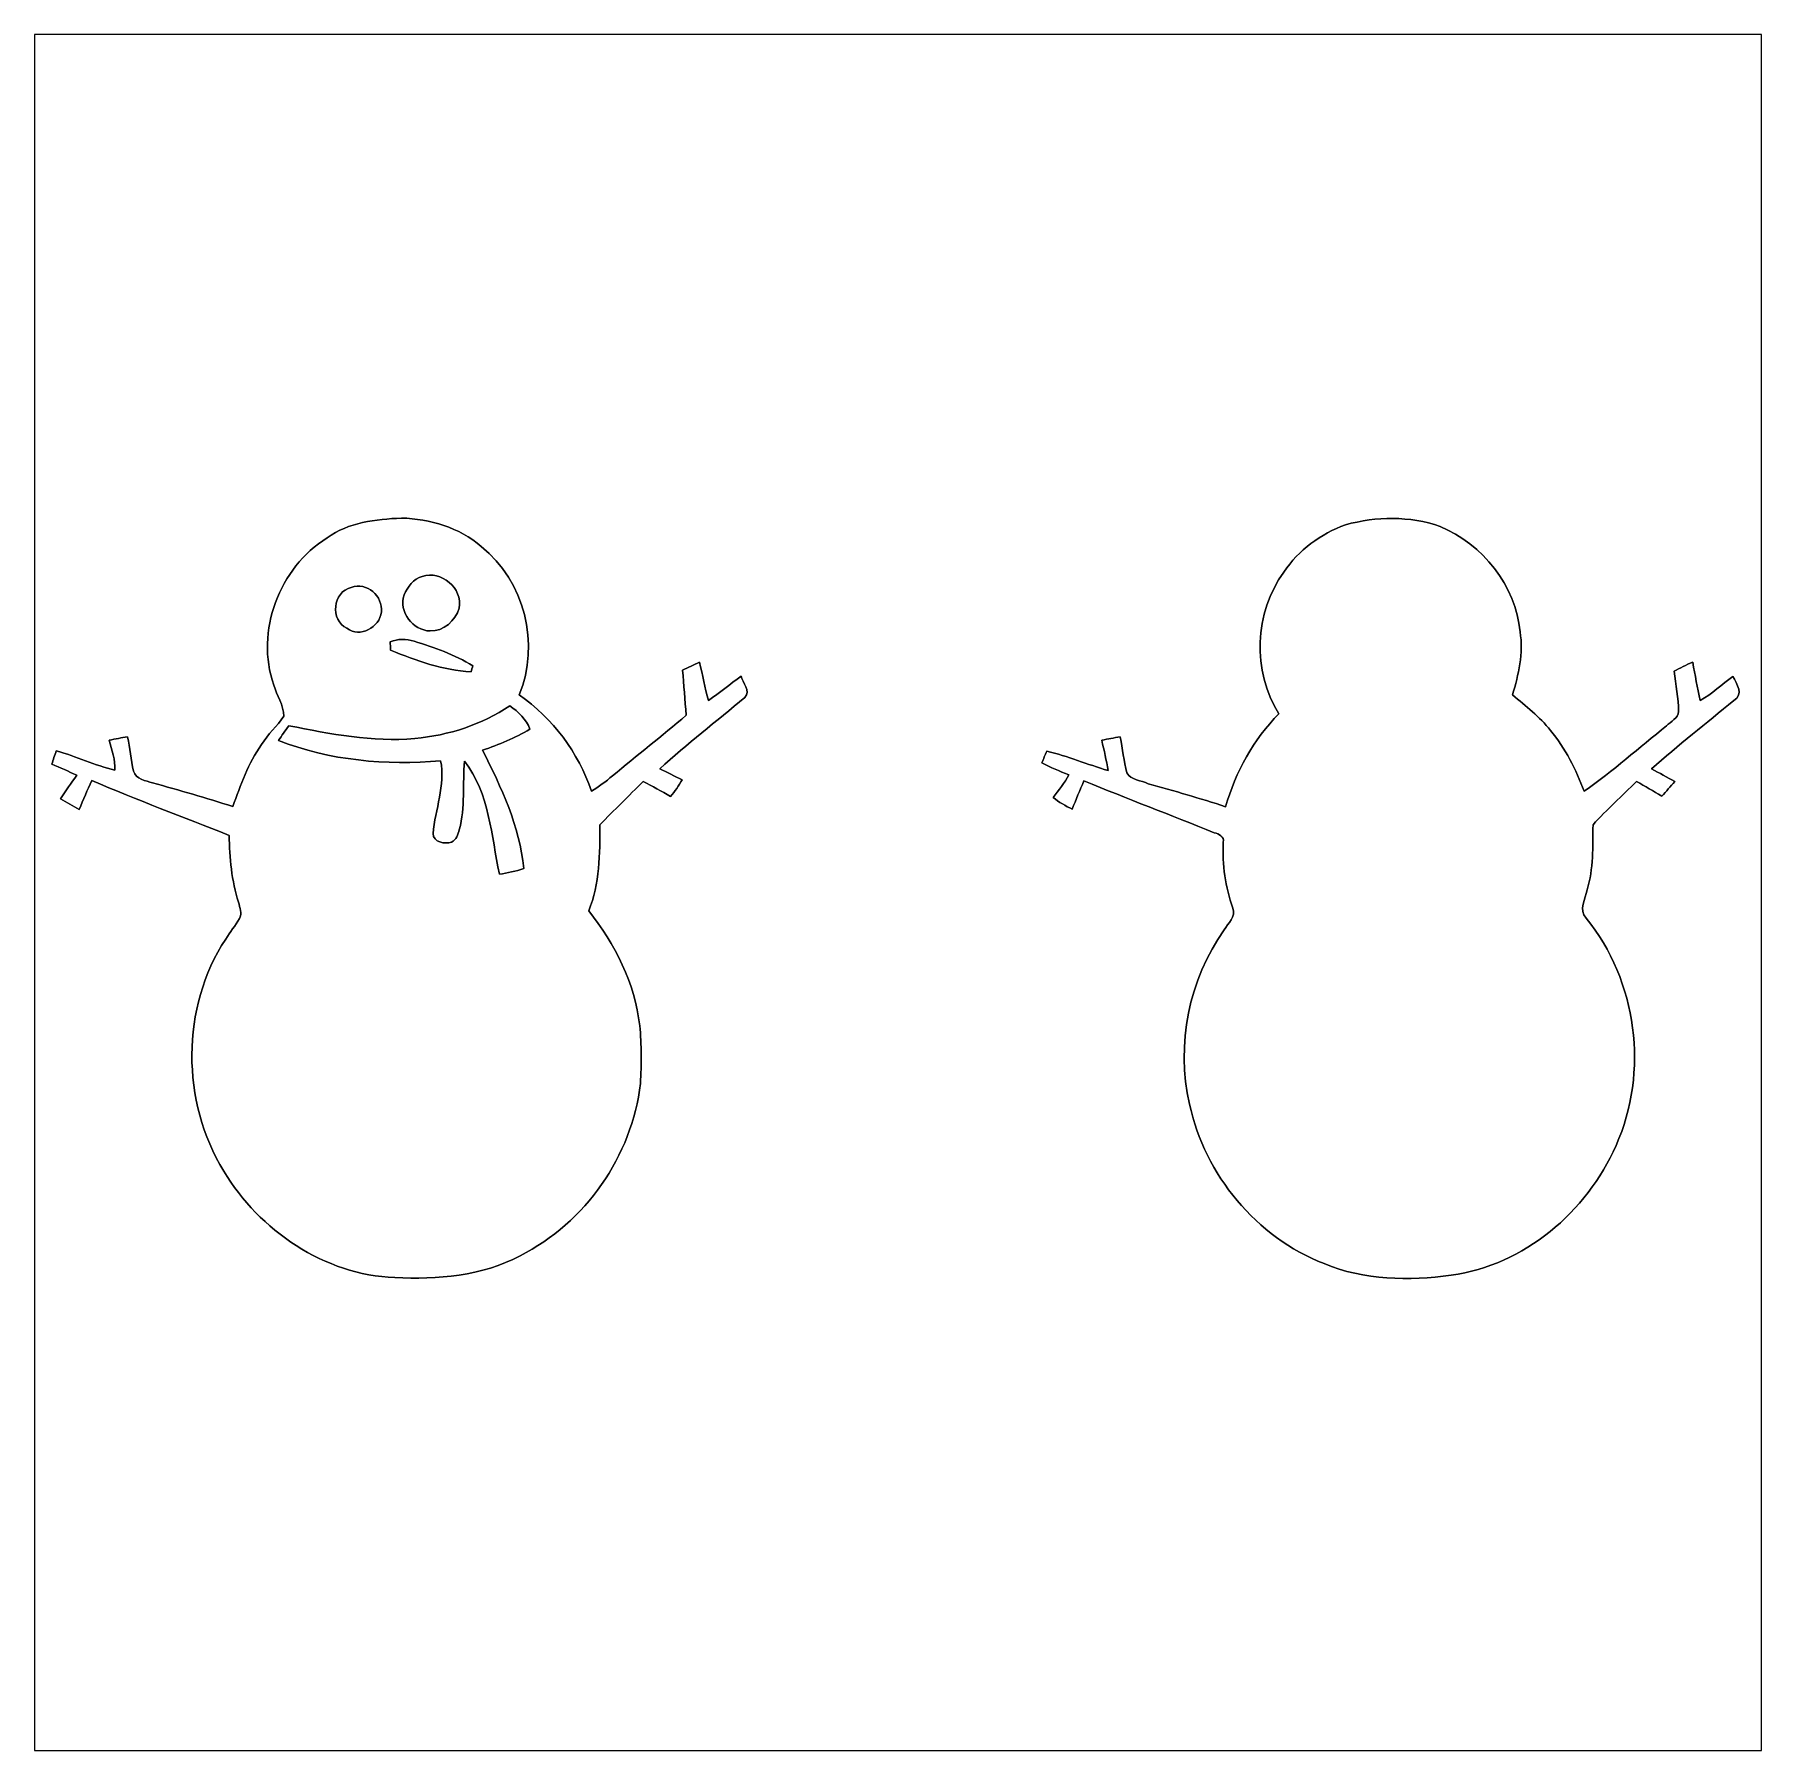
# Model space of a CAD drawing. Header units: centimetres. Extents: x -16.8 to 16.8, y -16.7 to 16.7.
import ezdxf

# ---------------------------------------------------------------- set-up
doc = ezdxf.new("R2010")
doc.units = ezdxf.units.CM
doc.header["$MEASUREMENT"] = 0
doc.layers.add('Layer 1', color=7, linetype='Continuous')

msp = doc.modelspace()

# ---------------------------------------------------------------- linework, layer by layer
at = {"layer": 'Layer 1', "color": 7}
for points, knots in [([(-16.77458, 16.66875), (-16.77458, 16.66875), (16.77458, 16.66875), (16.77458, 16.66875), (16.77458, 16.66875), (16.77458, 16.66875), (16.77458, -16.66875), (16.77458, -16.66875), (16.77458, -16.66875), (16.77458, -16.66875), (-16.77458, -16.66875), (-16.77458, -16.66875), (-16.77458, -16.66875), (-16.77458, -16.66875), (-16.77458, 16.66875), (-16.77458, 16.66875), (-16.77458, 16.66875), (-16.77458, 16.66875), (-16.77458, 16.66875), (-16.77458, 16.66875)], [0, 0, 0, 0, 0.16666667, 0.16666667, 0.16666667, 0.16666667, 0.33333333, 0.33333333, 0.33333333, 0.33333333, 0.5, 0.5, 0.5, 0.5, 0.66666667, 0.66666667, 0.66666667, 0.66666667, 1, 1, 1, 1]), ([(-11.09098, 6.89081), (-12.02055, 6.31261), (-12.49116, 5.07118), (-12.12638, 4.03049), (-12.12638, 4.03049), (-12.06782, 3.82729), (-11.93377, 3.64349), (-11.93094, 3.42618), (-11.93094, 3.42618), (-12.0583, 3.23003), (-12.24245, 3.07622), (-12.3631, 2.87408), (-12.3631, 2.87408), (-12.62874, 2.51284), (-12.77126, 2.08668), (-12.92154, 1.67005), (-12.92154, 1.67005), (-13.43942, 1.83268), (-13.95906, 1.98896), (-14.48294, 2.13043), (-14.48294, 2.13043), (-14.61206, 2.17558), (-14.81243, 2.19428), (-14.85053, 2.35797), (-14.85053, 2.35797), (-14.90169, 2.5781), (-14.91897, 2.80494), (-14.96695, 3.02577), (-14.96695, 3.02577), (-15.08584, 3.00567), (-15.20508, 2.98485), (-15.32326, 2.95981), (-15.32326, 2.95981), (-15.28551, 2.76789), (-15.19696, 2.57704), (-15.21284, 2.37702), (-15.21284, 2.37702), (-15.60266, 2.46768), (-15.96566, 2.64901), (-16.35266, 2.75096), (-16.35266, 2.75096), (-16.38265, 2.66559), (-16.41158, 2.57951), (-16.43839, 2.49273), (-16.43839, 2.49273), (-16.27646, 2.42253), (-16.11348, 2.35479), (-15.95473, 2.27683), (-15.95473, 2.27683), (-16.06021, 2.12513), (-16.16781, 1.9752), (-16.26941, 1.82069), (-16.26941, 1.82069), (-16.14911, 1.75154), (-16.03058, 1.67675), (-15.90499, 1.61572), (-15.90499, 1.61572), (-15.82632, 1.80269), (-15.75082, 1.99143), (-15.66016, 2.17276), (-15.66016, 2.17276), (-14.77786, 1.80375), (-13.88604, 1.45838), (-12.99528, 1.11019), (-12.99528, 1.11019), (-12.98293, 0.67204), (-12.94836, 0.22931), (-12.81148, -0.19015), (-12.81148, -0.19015), (-12.78925, -0.29245), (-12.73563, -0.40781), (-12.79384, -0.50765), (-12.79384, -0.50765), (-12.87216, -0.64699), (-12.97764, -0.76906), (-13.06124, -0.90593), (-13.06124, -0.90593), (-13.93331, -2.23449), (-13.9259, -4.06294), (-13.0997, -5.41126), (-13.0997, -5.41126), (-12.40684, -6.56978), (-11.1439, -7.42809), (-9.77547, -7.48171), (-9.77547, -7.48171), (-8.95174, -7.51981), (-8.07967, -7.45737), (-7.3406, -7.05591), (-7.3406, -7.05591), (-6.07236, -6.41809), (-5.16714, -5.12057), (-5.00521, -3.71087), (-5.00521, -3.71087), (-4.97946, -3.33693), (-4.98193, -2.96051), (-5.01721, -2.58763), (-5.01721, -2.58763), (-5.11634, -1.76706), (-5.49028, -0.99589), (-6.00922, -0.35878), (-6.00922, -0.35878), (-5.79473, 0.17145), (-5.78873, 0.75248), (-5.79402, 1.31586), (-5.79402, 1.31586), (-5.51251, 1.59561), (-5.2324, 1.87678), (-4.95124, 2.15688), (-4.95124, 2.15688), (-4.76779, 2.07045), (-4.59634, 1.9625), (-4.41854, 1.86549), (-4.41854, 1.86549), (-4.33317, 1.96674), (-4.25697, 2.07504), (-4.19312, 2.1911), (-4.19312, 2.1911), (-4.33776, 2.26166), (-4.48381, 2.3301), (-4.62809, 2.4003), (-4.62809, 2.4003), (-4.10034, 2.8889), (-3.5239, 3.32352), (-2.97815, 3.7913), (-2.97815, 3.7913), (-2.84833, 3.91195), (-3.01978, 4.0767), (-3.04835, 4.20405), (-3.04835, 4.20405), (-3.26002, 4.04707), (-3.46357, 3.87879), (-3.68229, 3.73133), (-3.68229, 3.73133), (-3.75214, 3.97616), (-3.79589, 4.22769), (-3.85657, 4.47463), (-3.85657, 4.47463), (-3.96628, 4.42454), (-4.07599, 4.37374), (-4.18571, 4.32259), (-4.18571, 4.32259), (-4.16207, 4.02943), (-4.13808, 3.73662), (-4.11304, 3.44346), (-4.11304, 3.44346), (-4.58505, 3.04341), (-5.07153, 2.66136), (-5.54602, 2.26448), (-5.54602, 2.26448), (-5.67619, 2.15759), (-5.8106, 2.05493), (-5.95524, 1.96815), (-5.95524, 1.96815), (-6.21065, 2.72133), (-6.70525, 3.3849), (-7.3593, 3.83928), (-7.3593, 3.83928), (-6.94866, 4.82494), (-7.25734, 6.05543), (-8.09625, 6.72042), (-8.09625, 6.72042), (-8.52205, 7.09189), (-9.08932, 7.26017), (-9.64671, 7.27392), (-9.64671, 7.27392), (-10.14518, 7.25029), (-10.67611, 7.19349), (-11.09098, 6.89081), (-11.09098, 6.89081), (-11.09098, 6.89081), (-11.09098, 6.89081), (-11.09098, 6.89081)], [0, 0, 0, 0, 0.02272727, 0.02272727, 0.02272727, 0.02272727, 0.04545455, 0.04545455, 0.04545455, 0.04545455, 0.06818182, 0.06818182, 0.06818182, 0.06818182, 0.09090909, 0.09090909, 0.09090909, 0.09090909, 0.11363636, 0.11363636, 0.11363636, 0.11363636, 0.13636364, 0.13636364, 0.13636364, 0.13636364, 0.15909091, 0.15909091, 0.15909091, 0.15909091, 0.18181818, 0.18181818, 0.18181818, 0.18181818, 0.20454545, 0.20454545, 0.20454545, 0.20454545, 0.22727273, 0.22727273, 0.22727273, 0.22727273, 0.25, 0.25, 0.25, 0.25, 0.27272727, 0.27272727, 0.27272727, 0.27272727, 0.29545455, 0.29545455, 0.29545455, 0.29545455, 0.31818182, 0.31818182, 0.31818182, 0.31818182, 0.34090909, 0.34090909, 0.34090909, 0.34090909, 0.36363636, 0.36363636, 0.36363636, 0.36363636, 0.38636364, 0.38636364, 0.38636364, 0.38636364, 0.40909091, 0.40909091, 0.40909091, 0.40909091, 0.43181818, 0.43181818, 0.43181818, 0.43181818, 0.45454545, 0.45454545, 0.45454545, 0.45454545, 0.47727273, 0.47727273, 0.47727273, 0.47727273, 0.5, 0.5, 0.5, 0.5, 0.52272727, 0.52272727, 0.52272727, 0.52272727, 0.54545455, 0.54545455, 0.54545455, 0.54545455, 0.56818182, 0.56818182, 0.56818182, 0.56818182, 0.59090909, 0.59090909, 0.59090909, 0.59090909, 0.61363636, 0.61363636, 0.61363636, 0.61363636, 0.63636364, 0.63636364, 0.63636364, 0.63636364, 0.65909091, 0.65909091, 0.65909091, 0.65909091, 0.68181818, 0.68181818, 0.68181818, 0.68181818, 0.70454545, 0.70454545, 0.70454545, 0.70454545, 0.72727273, 0.72727273, 0.72727273, 0.72727273, 0.75, 0.75, 0.75, 0.75, 0.77272727, 0.77272727, 0.77272727, 0.77272727, 0.79545455, 0.79545455, 0.79545455, 0.79545455, 0.81818182, 0.81818182, 0.81818182, 0.81818182, 0.84090909, 0.84090909, 0.84090909, 0.84090909, 0.86363636, 0.86363636, 0.86363636, 0.86363636, 0.88636364, 0.88636364, 0.88636364, 0.88636364, 0.90909091, 0.90909091, 0.90909091, 0.90909091, 0.93181818, 0.93181818, 0.93181818, 0.93181818, 0.95454545, 0.95454545, 0.95454545, 0.95454545, 1, 1, 1, 1]), ([(8.6935, 7.14304), (8.21372, 6.96736), (7.78228, 6.65339), (7.49653, 6.22653), (7.49653, 6.22653), (6.91868, 5.43736), (6.87917, 4.30248), (7.39951, 3.47416), (7.39951, 3.47416), (6.90421, 2.97215), (6.5592, 2.34244), (6.36517, 1.66652), (6.36517, 1.66652), (5.86705, 1.82704), (5.36469, 1.97379), (4.86057, 2.1142), (4.86057, 2.1142), (4.72863, 2.18228), (4.52508, 2.17876), (4.44782, 2.32375), (4.44782, 2.32375), (4.38609, 2.55376), (4.35963, 2.79083), (4.31871, 3.02472), (4.31871, 3.02472), (4.1977, 3.00426), (4.07776, 2.98415), (3.95852, 2.95663), (3.95852, 2.95663), (4.00226, 2.76084), (4.05165, 2.56646), (4.08023, 2.36784), (4.08023, 2.36784), (3.68053, 2.48744), (3.29565, 2.65324), (2.88819, 2.74673), (2.88819, 2.74673), (2.8575, 2.67088), (2.82646, 2.59503), (2.79541, 2.51883), (2.79541, 2.51883), (2.96369, 2.42817), (3.14113, 2.35726), (3.31929, 2.28847), (3.31929, 2.28847), (3.23533, 2.12831), (3.11997, 1.98826), (3.01237, 1.84362), (3.01237, 1.84362), (3.12984, 1.7586), (3.25191, 1.67887), (3.3842, 1.61819), (3.3842, 1.61819), (3.45828, 1.80305), (3.53377, 1.98684), (3.61209, 2.16958), (3.61209, 2.16958), (4.45241, 1.82492), (5.30084, 1.50001), (6.14398, 1.1624), (6.14398, 1.1624), (6.23252, 1.14265), (6.34224, 1.08409), (6.32001, 0.97719), (6.32001, 0.97719), (6.2925, 0.54116), (6.36305, 0.10654), (6.50452, -0.30551), (6.50452, -0.30551), (6.57366, -0.46955), (6.40786, -0.59866), (6.33906, -0.72743), (6.33906, -0.72743), (5.64938, -1.69051), (5.39644, -2.95522), (5.66455, -4.10986), (5.66455, -4.10986), (5.9563, -5.48675), (6.96313, -6.69502), (8.27617, -7.21078), (8.27617, -7.21078), (9.05369, -7.53251), (9.92434, -7.54627), (10.74773, -7.43656), (10.74773, -7.43656), (12.16272, -7.23794), (13.38333, -6.20995), (13.94883, -4.91702), (13.94883, -4.91702), (14.59124, -3.48827), (14.35876, -1.71097), (13.3664, -0.49706), (13.3664, -0.49706), (13.21717, -0.33902), (13.35617, -0.12347), (13.38862, 0.05045), (13.38862, 0.05045), (13.51386, 0.46038), (13.49304, 0.89359), (13.50292, 1.31657), (13.50292, 1.31657), (13.77139, 1.60902), (14.0656, 1.87572), (14.34712, 2.15547), (14.34712, 2.15547), (14.51328, 2.06622), (14.67556, 1.96885), (14.83748, 1.87149), (14.83748, 1.87149), (14.92321, 1.96497), (15.00717, 2.05952), (15.09183, 2.15406), (15.09183, 2.15406), (14.94331, 2.24014), (14.79197, 2.32022), (14.63992, 2.39959), (14.63992, 2.39959), (15.15145, 2.86738), (15.70778, 3.28401), (16.23589, 3.73239), (16.23589, 3.73239), (16.44227, 3.8421), (16.29445, 4.05589), (16.21931, 4.19806), (16.21931, 4.19806), (16.00341, 4.04742), (15.81609, 3.85727), (15.58466, 3.72957), (15.58466, 3.72957), (15.52963, 3.97616), (15.48342, 4.22451), (15.43826, 4.47322), (15.43826, 4.47322), (15.31373, 4.42313), (15.19449, 4.35857), (15.07631, 4.29754), (15.07631, 4.29754), (15.113, 4.03789), (15.16309, 3.7786), (15.16486, 3.51578), (15.16486, 3.51578), (15.15745, 3.38208), (15.00858, 3.32564), (14.93202, 3.23674), (14.93202, 3.23674), (14.39686, 2.81622), (13.89027, 2.35726), (13.33182, 1.9685), (13.33182, 1.9685), (13.16602, 2.38866), (12.97093, 2.80423), (12.67425, 3.1496), (12.67425, 3.1496), (12.46576, 3.41524), (12.19553, 3.62162), (11.93941, 3.83787), (11.93941, 3.83787), (12.05018, 4.23474), (12.15743, 4.64679), (12.0844, 5.0613), (12.0844, 5.0613), (12.00044, 5.96547), (11.3605, 6.76451), (10.53147, 7.11129), (10.53147, 7.11129), (9.94198, 7.31873), (9.29181, 7.30885), (8.6935, 7.14304)], [0, 0, 0, 0, 0.02325581, 0.02325581, 0.02325581, 0.02325581, 0.04651163, 0.04651163, 0.04651163, 0.04651163, 0.06976744, 0.06976744, 0.06976744, 0.06976744, 0.09302326, 0.09302326, 0.09302326, 0.09302326, 0.11627907, 0.11627907, 0.11627907, 0.11627907, 0.13953488, 0.13953488, 0.13953488, 0.13953488, 0.1627907, 0.1627907, 0.1627907, 0.1627907, 0.18604651, 0.18604651, 0.18604651, 0.18604651, 0.20930233, 0.20930233, 0.20930233, 0.20930233, 0.23255814, 0.23255814, 0.23255814, 0.23255814, 0.25581395, 0.25581395, 0.25581395, 0.25581395, 0.27906977, 0.27906977, 0.27906977, 0.27906977, 0.30232558, 0.30232558, 0.30232558, 0.30232558, 0.3255814, 0.3255814, 0.3255814, 0.3255814, 0.34883721, 0.34883721, 0.34883721, 0.34883721, 0.37209302, 0.37209302, 0.37209302, 0.37209302, 0.39534884, 0.39534884, 0.39534884, 0.39534884, 0.41860465, 0.41860465, 0.41860465, 0.41860465, 0.44186047, 0.44186047, 0.44186047, 0.44186047, 0.46511628, 0.46511628, 0.46511628, 0.46511628, 0.48837209, 0.48837209, 0.48837209, 0.48837209, 0.51162791, 0.51162791, 0.51162791, 0.51162791, 0.53488372, 0.53488372, 0.53488372, 0.53488372, 0.55813953, 0.55813953, 0.55813953, 0.55813953, 0.58139535, 0.58139535, 0.58139535, 0.58139535, 0.60465116, 0.60465116, 0.60465116, 0.60465116, 0.62790698, 0.62790698, 0.62790698, 0.62790698, 0.65116279, 0.65116279, 0.65116279, 0.65116279, 0.6744186, 0.6744186, 0.6744186, 0.6744186, 0.69767442, 0.69767442, 0.69767442, 0.69767442, 0.72093023, 0.72093023, 0.72093023, 0.72093023, 0.74418605, 0.74418605, 0.74418605, 0.74418605, 0.76744186, 0.76744186, 0.76744186, 0.76744186, 0.79069767, 0.79069767, 0.79069767, 0.79069767, 0.81395349, 0.81395349, 0.81395349, 0.81395349, 0.8372093, 0.8372093, 0.8372093, 0.8372093, 0.86046512, 0.86046512, 0.86046512, 0.86046512, 0.88372093, 0.88372093, 0.88372093, 0.88372093, 0.90697674, 0.90697674, 0.90697674, 0.90697674, 0.93023256, 0.93023256, 0.93023256, 0.93023256, 0.95348837, 0.95348837, 0.95348837, 0.95348837, 1, 1, 1, 1]), ([(-9.24489, 6.13974), (-8.86954, 6.2671), (-8.45855, 5.91185), (-8.52346, 5.52556), (-8.52346, 5.52556), (-8.60143, 5.2832), (-8.82227, 5.07083), (-9.09108, 5.08106), (-9.09108, 5.08106), (-9.42587, 5.08917), (-9.70774, 5.45536), (-9.5945, 5.78238), (-9.5945, 5.78238), (-9.52571, 5.93443), (-9.41352, 6.09247), (-9.24489, 6.13974)], [0, 0, 0, 0, 0.2, 0.2, 0.2, 0.2, 0.4, 0.4, 0.4, 0.4, 0.6, 0.6, 0.6, 0.6, 1, 1, 1, 1]), ([(-10.62038, 5.92631), (-10.32369, 6.03814), (-9.99913, 5.75592), (-10.03653, 5.45042), (-10.03653, 5.45042), (-10.06898, 5.15267), (-10.45422, 4.93677), (-10.7061, 5.13433), (-10.7061, 5.13433), (-11.03736, 5.28532), (-10.98021, 5.85153), (-10.62038, 5.92631)], [0, 0, 0, 0, 0.25, 0.25, 0.25, 0.25, 0.5, 0.5, 0.5, 0.5, 1, 1, 1, 1]), ([(-9.86578, 4.86974), (-9.71726, 4.92548), (-9.55499, 4.93677), (-9.40259, 4.88103), (-9.40259, 4.88103), (-9.00606, 4.76497), (-8.61378, 4.61962), (-8.25923, 4.40408), (-8.25923, 4.40408), (-8.2677, 4.37409), (-8.28499, 4.31412), (-8.29345, 4.28413), (-8.29345, 4.28413), (-8.83708, 4.318), (-9.35814, 4.5025), (-9.85838, 4.70817), (-9.85838, 4.70817), (-9.86084, 4.76215), (-9.86331, 4.81612), (-9.86578, 4.86974)], [0, 0, 0, 0, 0.16666667, 0.16666667, 0.16666667, 0.16666667, 0.33333333, 0.33333333, 0.33333333, 0.33333333, 0.5, 0.5, 0.5, 0.5, 0.66666667, 0.66666667, 0.66666667, 0.66666667, 1, 1, 1, 1]), ([(-7.53992, 3.62691), (-7.37764, 3.50767), (-7.22136, 3.36691), (-7.1501, 3.17324), (-7.1501, 3.17324), (-7.43973, 2.99967), (-7.75335, 2.87584), (-8.07014, 2.7626), (-8.07014, 2.7626), (-7.70714, 2.03694), (-7.34413, 1.28764), (-7.27216, 0.46637), (-7.27216, 0.46637), (-7.42527, 0.41275), (-7.58543, 0.38276), (-7.74488, 0.35454), (-7.74488, 0.35454), (-7.89834, 1.10419), (-7.93679, 1.92088), (-8.42081, 2.55305), (-8.42081, 2.55305), (-8.46173, 2.10996), (-8.40705, 1.65523), (-8.52205, 1.22061), (-8.52205, 1.22061), (-8.55063, 1.1303), (-8.57744, 1.01988), (-8.67234, 0.97649), (-8.67234, 0.97649), (-8.79934, 0.93733), (-9.03005, 0.97261), (-9.03252, 1.14441), (-9.03252, 1.14441), (-8.98878, 1.61502), (-8.79299, 2.08456), (-8.88471, 2.56011), (-8.88471, 2.56011), (-9.94622, 2.4638), (-11.03771, 2.56399), (-12.03572, 2.95346), (-12.03572, 2.95346), (-11.97046, 3.05012), (-11.90131, 3.14431), (-11.83252, 3.23815), (-11.83252, 3.23815), (-11.02642, 3.08328), (-10.21115, 2.9143), (-9.38495, 2.99438), (-9.38495, 2.99438), (-8.73019, 3.05153), (-8.08778, 3.26002), (-7.53992, 3.62691)], [0, 0, 0, 0, 0.07142857, 0.07142857, 0.07142857, 0.07142857, 0.14285714, 0.14285714, 0.14285714, 0.14285714, 0.21428571, 0.21428571, 0.21428571, 0.21428571, 0.28571429, 0.28571429, 0.28571429, 0.28571429, 0.35714286, 0.35714286, 0.35714286, 0.35714286, 0.42857143, 0.42857143, 0.42857143, 0.42857143, 0.5, 0.5, 0.5, 0.5, 0.57142857, 0.57142857, 0.57142857, 0.57142857, 0.64285714, 0.64285714, 0.64285714, 0.64285714, 0.71428571, 0.71428571, 0.71428571, 0.71428571, 0.78571429, 0.78571429, 0.78571429, 0.78571429, 0.85714286, 0.85714286, 0.85714286, 0.85714286, 1, 1, 1, 1])]:
    msp.add_open_spline(points, degree=3, knots=knots, dxfattribs=at)
at = {"layer": 'Layer 1', "color": 253}
for points, knots in [([(-11.09098, 6.89081), (-10.67611, 7.19349), (-10.14518, 7.25029), (-9.64671, 7.27392), (-9.64671, 7.27392), (-9.08932, 7.26017), (-8.52205, 7.09189), (-8.09625, 6.72042), (-8.09625, 6.72042), (-7.25734, 6.05543), (-6.94866, 4.82494), (-7.3593, 3.83928), (-7.3593, 3.83928), (-6.70525, 3.3849), (-6.21065, 2.72133), (-5.95524, 1.96815), (-5.95524, 1.96815), (-5.8106, 2.05493), (-5.67619, 2.15759), (-5.54602, 2.26448), (-5.54602, 2.26448), (-5.07153, 2.66136), (-4.58505, 3.04341), (-4.11304, 3.44346), (-4.11304, 3.44346), (-4.13808, 3.73662), (-4.16207, 4.02943), (-4.18571, 4.32259), (-4.18571, 4.32259), (-4.07599, 4.37374), (-3.96628, 4.42454), (-3.85657, 4.47463), (-3.85657, 4.47463), (-3.79589, 4.22769), (-3.75214, 3.97616), (-3.68229, 3.73133), (-3.68229, 3.73133), (-3.46357, 3.87879), (-3.26002, 4.04707), (-3.04835, 4.20405), (-3.04835, 4.20405), (-3.01978, 4.0767), (-2.84833, 3.91195), (-2.97815, 3.7913), (-2.97815, 3.7913), (-3.5239, 3.32352), (-4.10034, 2.8889), (-4.62809, 2.4003), (-4.62809, 2.4003), (-4.48381, 2.3301), (-4.33776, 2.26166), (-4.19312, 2.1911), (-4.19312, 2.1911), (-4.25697, 2.07504), (-4.33317, 1.96674), (-4.41854, 1.86549), (-4.41854, 1.86549), (-4.59634, 1.9625), (-4.76779, 2.07045), (-4.95124, 2.15688), (-4.95124, 2.15688), (-5.2324, 1.87678), (-5.51251, 1.59561), (-5.79402, 1.31586), (-5.79402, 1.31586), (-5.78873, 0.75248), (-5.79473, 0.17145), (-6.00922, -0.35878), (-6.00922, -0.35878), (-5.49028, -0.99589), (-5.11634, -1.76706), (-5.01721, -2.58763), (-5.01721, -2.58763), (-4.98193, -2.96051), (-4.97946, -3.33693), (-5.00521, -3.71087), (-5.00521, -3.71087), (-5.16714, -5.12057), (-6.07236, -6.41809), (-7.3406, -7.05591), (-7.3406, -7.05591), (-8.07967, -7.45737), (-8.95174, -7.51981), (-9.77547, -7.48171), (-9.77547, -7.48171), (-11.1439, -7.42809), (-12.40684, -6.56978), (-13.0997, -5.41126), (-13.0997, -5.41126), (-13.9259, -4.06294), (-13.93331, -2.23449), (-13.06124, -0.90593), (-13.06124, -0.90593), (-12.97764, -0.76906), (-12.87216, -0.64699), (-12.79384, -0.50765), (-12.79384, -0.50765), (-12.73563, -0.40781), (-12.78925, -0.29245), (-12.81148, -0.19015), (-12.81148, -0.19015), (-12.94836, 0.22931), (-12.98293, 0.67204), (-12.99528, 1.11019), (-12.99528, 1.11019), (-13.88604, 1.45838), (-14.77786, 1.80375), (-15.66016, 2.17276), (-15.66016, 2.17276), (-15.75082, 1.99143), (-15.82632, 1.80269), (-15.90499, 1.61572), (-15.90499, 1.61572), (-16.03058, 1.67675), (-16.14911, 1.75154), (-16.26941, 1.82069), (-16.26941, 1.82069), (-16.16781, 1.9752), (-16.06021, 2.12513), (-15.95473, 2.27683), (-15.95473, 2.27683), (-16.11348, 2.35479), (-16.27646, 2.42253), (-16.43839, 2.49273), (-16.43839, 2.49273), (-16.41158, 2.57951), (-16.38265, 2.66559), (-16.35266, 2.75096), (-16.35266, 2.75096), (-15.96566, 2.64901), (-15.60266, 2.46768), (-15.21284, 2.37702), (-15.21284, 2.37702), (-15.19696, 2.57704), (-15.28551, 2.76789), (-15.32326, 2.95981), (-15.32326, 2.95981), (-15.20508, 2.98485), (-15.08584, 3.00567), (-14.96695, 3.02577), (-14.96695, 3.02577), (-14.91897, 2.80494), (-14.90169, 2.5781), (-14.85053, 2.35797), (-14.85053, 2.35797), (-14.81243, 2.19428), (-14.61206, 2.17558), (-14.48294, 2.13043), (-14.48294, 2.13043), (-13.95906, 1.98896), (-13.43942, 1.83268), (-12.92154, 1.67005), (-12.92154, 1.67005), (-12.77126, 2.08668), (-12.62874, 2.51284), (-12.3631, 2.87408), (-12.3631, 2.87408), (-12.24245, 3.07622), (-12.0583, 3.23003), (-11.93094, 3.42618), (-11.93094, 3.42618), (-11.93377, 3.64349), (-12.06782, 3.82729), (-12.12638, 4.03049), (-12.12638, 4.03049), (-12.49116, 5.07118), (-12.02055, 6.31261), (-11.09098, 6.89081), (-11.09098, 6.89081), (-11.09098, 6.89081), (-11.09098, 6.89081), (-11.09098, 6.89081)], [0, 0, 0, 0, 0.02272727, 0.02272727, 0.02272727, 0.02272727, 0.04545455, 0.04545455, 0.04545455, 0.04545455, 0.06818182, 0.06818182, 0.06818182, 0.06818182, 0.09090909, 0.09090909, 0.09090909, 0.09090909, 0.11363636, 0.11363636, 0.11363636, 0.11363636, 0.13636364, 0.13636364, 0.13636364, 0.13636364, 0.15909091, 0.15909091, 0.15909091, 0.15909091, 0.18181818, 0.18181818, 0.18181818, 0.18181818, 0.20454545, 0.20454545, 0.20454545, 0.20454545, 0.22727273, 0.22727273, 0.22727273, 0.22727273, 0.25, 0.25, 0.25, 0.25, 0.27272727, 0.27272727, 0.27272727, 0.27272727, 0.29545455, 0.29545455, 0.29545455, 0.29545455, 0.31818182, 0.31818182, 0.31818182, 0.31818182, 0.34090909, 0.34090909, 0.34090909, 0.34090909, 0.36363636, 0.36363636, 0.36363636, 0.36363636, 0.38636364, 0.38636364, 0.38636364, 0.38636364, 0.40909091, 0.40909091, 0.40909091, 0.40909091, 0.43181818, 0.43181818, 0.43181818, 0.43181818, 0.45454545, 0.45454545, 0.45454545, 0.45454545, 0.47727273, 0.47727273, 0.47727273, 0.47727273, 0.5, 0.5, 0.5, 0.5, 0.52272727, 0.52272727, 0.52272727, 0.52272727, 0.54545455, 0.54545455, 0.54545455, 0.54545455, 0.56818182, 0.56818182, 0.56818182, 0.56818182, 0.59090909, 0.59090909, 0.59090909, 0.59090909, 0.61363636, 0.61363636, 0.61363636, 0.61363636, 0.63636364, 0.63636364, 0.63636364, 0.63636364, 0.65909091, 0.65909091, 0.65909091, 0.65909091, 0.68181818, 0.68181818, 0.68181818, 0.68181818, 0.70454545, 0.70454545, 0.70454545, 0.70454545, 0.72727273, 0.72727273, 0.72727273, 0.72727273, 0.75, 0.75, 0.75, 0.75, 0.77272727, 0.77272727, 0.77272727, 0.77272727, 0.79545455, 0.79545455, 0.79545455, 0.79545455, 0.81818182, 0.81818182, 0.81818182, 0.81818182, 0.84090909, 0.84090909, 0.84090909, 0.84090909, 0.86363636, 0.86363636, 0.86363636, 0.86363636, 0.88636364, 0.88636364, 0.88636364, 0.88636364, 0.90909091, 0.90909091, 0.90909091, 0.90909091, 0.93181818, 0.93181818, 0.93181818, 0.93181818, 0.95454545, 0.95454545, 0.95454545, 0.95454545, 1, 1, 1, 1]), ([(8.6935, 7.14304), (9.29181, 7.30885), (9.94198, 7.31873), (10.53147, 7.11129), (10.53147, 7.11129), (11.3605, 6.76451), (12.00044, 5.96547), (12.0844, 5.0613), (12.0844, 5.0613), (12.15743, 4.64679), (12.05018, 4.23474), (11.93941, 3.83787), (11.93941, 3.83787), (12.19553, 3.62162), (12.46576, 3.41524), (12.67425, 3.1496), (12.67425, 3.1496), (12.97093, 2.80423), (13.16602, 2.38866), (13.33182, 1.9685), (13.33182, 1.9685), (13.89027, 2.35726), (14.39686, 2.81622), (14.93202, 3.23674), (14.93202, 3.23674), (15.00858, 3.32564), (15.15745, 3.38208), (15.16486, 3.51578), (15.16486, 3.51578), (15.16309, 3.7786), (15.113, 4.03789), (15.07631, 4.29754), (15.07631, 4.29754), (15.19449, 4.35857), (15.31373, 4.42313), (15.43826, 4.47322), (15.43826, 4.47322), (15.48342, 4.22451), (15.52963, 3.97616), (15.58466, 3.72957), (15.58466, 3.72957), (15.81609, 3.85727), (16.00341, 4.04742), (16.21931, 4.19806), (16.21931, 4.19806), (16.29445, 4.05589), (16.44227, 3.8421), (16.23589, 3.73239), (16.23589, 3.73239), (15.70778, 3.28401), (15.15145, 2.86738), (14.63992, 2.39959), (14.63992, 2.39959), (14.79197, 2.32022), (14.94331, 2.24014), (15.09183, 2.15406), (15.09183, 2.15406), (15.00717, 2.05952), (14.92321, 1.96497), (14.83748, 1.87149), (14.83748, 1.87149), (14.67556, 1.96885), (14.51328, 2.06622), (14.34712, 2.15547), (14.34712, 2.15547), (14.0656, 1.87572), (13.77139, 1.60902), (13.50292, 1.31657), (13.50292, 1.31657), (13.49304, 0.89359), (13.51386, 0.46038), (13.38862, 0.05045), (13.38862, 0.05045), (13.35617, -0.12347), (13.21717, -0.33902), (13.3664, -0.49706), (13.3664, -0.49706), (14.35876, -1.71097), (14.59124, -3.48827), (13.94883, -4.91702), (13.94883, -4.91702), (13.38333, -6.20995), (12.16272, -7.23794), (10.74773, -7.43656), (10.74773, -7.43656), (9.92434, -7.54627), (9.05369, -7.53251), (8.27617, -7.21078), (8.27617, -7.21078), (6.96313, -6.69502), (5.9563, -5.48675), (5.66455, -4.10986), (5.66455, -4.10986), (5.39644, -2.95522), (5.64938, -1.69051), (6.33906, -0.72743), (6.33906, -0.72743), (6.40786, -0.59866), (6.57366, -0.46955), (6.50452, -0.30551), (6.50452, -0.30551), (6.36305, 0.10654), (6.2925, 0.54116), (6.32001, 0.97719), (6.32001, 0.97719), (6.34224, 1.08409), (6.23252, 1.14265), (6.14398, 1.1624), (6.14398, 1.1624), (5.30084, 1.50001), (4.45241, 1.82492), (3.61209, 2.16958), (3.61209, 2.16958), (3.53377, 1.98684), (3.45828, 1.80305), (3.3842, 1.61819), (3.3842, 1.61819), (3.25191, 1.67887), (3.12984, 1.7586), (3.01237, 1.84362), (3.01237, 1.84362), (3.11997, 1.98826), (3.23533, 2.12831), (3.31929, 2.28847), (3.31929, 2.28847), (3.14113, 2.35726), (2.96369, 2.42817), (2.79541, 2.51883), (2.79541, 2.51883), (2.82646, 2.59503), (2.8575, 2.67088), (2.88819, 2.74673), (2.88819, 2.74673), (3.29565, 2.65324), (3.68053, 2.48744), (4.08023, 2.36784), (4.08023, 2.36784), (4.05165, 2.56646), (4.00226, 2.76084), (3.95852, 2.95663), (3.95852, 2.95663), (4.07776, 2.98415), (4.1977, 3.00426), (4.31871, 3.02472), (4.31871, 3.02472), (4.35963, 2.79083), (4.38609, 2.55376), (4.44782, 2.32375), (4.44782, 2.32375), (4.52508, 2.17876), (4.72863, 2.18228), (4.86057, 2.1142), (4.86057, 2.1142), (5.36469, 1.97379), (5.86705, 1.82704), (6.36517, 1.66652), (6.36517, 1.66652), (6.5592, 2.34244), (6.90421, 2.97215), (7.39951, 3.47416), (7.39951, 3.47416), (6.87917, 4.30248), (6.91868, 5.43736), (7.49653, 6.22653), (7.49653, 6.22653), (7.78228, 6.65339), (8.21372, 6.96736), (8.6935, 7.14304)], [0, 0, 0, 0, 0.02325581, 0.02325581, 0.02325581, 0.02325581, 0.04651163, 0.04651163, 0.04651163, 0.04651163, 0.06976744, 0.06976744, 0.06976744, 0.06976744, 0.09302326, 0.09302326, 0.09302326, 0.09302326, 0.11627907, 0.11627907, 0.11627907, 0.11627907, 0.13953488, 0.13953488, 0.13953488, 0.13953488, 0.1627907, 0.1627907, 0.1627907, 0.1627907, 0.18604651, 0.18604651, 0.18604651, 0.18604651, 0.20930233, 0.20930233, 0.20930233, 0.20930233, 0.23255814, 0.23255814, 0.23255814, 0.23255814, 0.25581395, 0.25581395, 0.25581395, 0.25581395, 0.27906977, 0.27906977, 0.27906977, 0.27906977, 0.30232558, 0.30232558, 0.30232558, 0.30232558, 0.3255814, 0.3255814, 0.3255814, 0.3255814, 0.34883721, 0.34883721, 0.34883721, 0.34883721, 0.37209302, 0.37209302, 0.37209302, 0.37209302, 0.39534884, 0.39534884, 0.39534884, 0.39534884, 0.41860465, 0.41860465, 0.41860465, 0.41860465, 0.44186047, 0.44186047, 0.44186047, 0.44186047, 0.46511628, 0.46511628, 0.46511628, 0.46511628, 0.48837209, 0.48837209, 0.48837209, 0.48837209, 0.51162791, 0.51162791, 0.51162791, 0.51162791, 0.53488372, 0.53488372, 0.53488372, 0.53488372, 0.55813953, 0.55813953, 0.55813953, 0.55813953, 0.58139535, 0.58139535, 0.58139535, 0.58139535, 0.60465116, 0.60465116, 0.60465116, 0.60465116, 0.62790698, 0.62790698, 0.62790698, 0.62790698, 0.65116279, 0.65116279, 0.65116279, 0.65116279, 0.6744186, 0.6744186, 0.6744186, 0.6744186, 0.69767442, 0.69767442, 0.69767442, 0.69767442, 0.72093023, 0.72093023, 0.72093023, 0.72093023, 0.74418605, 0.74418605, 0.74418605, 0.74418605, 0.76744186, 0.76744186, 0.76744186, 0.76744186, 0.79069767, 0.79069767, 0.79069767, 0.79069767, 0.81395349, 0.81395349, 0.81395349, 0.81395349, 0.8372093, 0.8372093, 0.8372093, 0.8372093, 0.86046512, 0.86046512, 0.86046512, 0.86046512, 0.88372093, 0.88372093, 0.88372093, 0.88372093, 0.90697674, 0.90697674, 0.90697674, 0.90697674, 0.93023256, 0.93023256, 0.93023256, 0.93023256, 0.95348837, 0.95348837, 0.95348837, 0.95348837, 1, 1, 1, 1]), ([(-9.24489, 6.13974), (-9.41352, 6.09247), (-9.52571, 5.93443), (-9.5945, 5.78238), (-9.5945, 5.78238), (-9.70774, 5.45536), (-9.42587, 5.08917), (-9.09108, 5.08106), (-9.09108, 5.08106), (-8.82227, 5.07083), (-8.60143, 5.2832), (-8.52346, 5.52556), (-8.52346, 5.52556), (-8.45855, 5.91185), (-8.86954, 6.2671), (-9.24489, 6.13974), (-9.24489, 6.13974), (-9.24489, 6.13974), (-9.24489, 6.13974), (-9.24489, 6.13974)], [0, 0, 0, 0, 0.16666667, 0.16666667, 0.16666667, 0.16666667, 0.33333333, 0.33333333, 0.33333333, 0.33333333, 0.5, 0.5, 0.5, 0.5, 0.66666667, 0.66666667, 0.66666667, 0.66666667, 1, 1, 1, 1]), ([(-10.62038, 5.92631), (-10.98021, 5.85153), (-11.03736, 5.28532), (-10.7061, 5.13433), (-10.7061, 5.13433), (-10.45422, 4.93677), (-10.06898, 5.15267), (-10.03653, 5.45042), (-10.03653, 5.45042), (-9.99913, 5.75592), (-10.32369, 6.03814), (-10.62038, 5.92631), (-10.62038, 5.92631), (-10.62038, 5.92631), (-10.62038, 5.92631), (-10.62038, 5.92631)], [0, 0, 0, 0, 0.2, 0.2, 0.2, 0.2, 0.4, 0.4, 0.4, 0.4, 0.6, 0.6, 0.6, 0.6, 1, 1, 1, 1]), ([(-9.86578, 4.86974), (-9.86331, 4.81612), (-9.86084, 4.76215), (-9.85838, 4.70817), (-9.85838, 4.70817), (-9.35814, 4.5025), (-8.83708, 4.318), (-8.29345, 4.28413), (-8.29345, 4.28413), (-8.28499, 4.31412), (-8.2677, 4.37409), (-8.25923, 4.40408), (-8.25923, 4.40408), (-8.61378, 4.61962), (-9.00606, 4.76497), (-9.40259, 4.88103), (-9.40259, 4.88103), (-9.55499, 4.93677), (-9.71726, 4.92548), (-9.86578, 4.86974), (-9.86578, 4.86974), (-9.86578, 4.86974), (-9.86578, 4.86974), (-9.86578, 4.86974)], [0, 0, 0, 0, 0.14285714, 0.14285714, 0.14285714, 0.14285714, 0.28571429, 0.28571429, 0.28571429, 0.28571429, 0.42857143, 0.42857143, 0.42857143, 0.42857143, 0.57142857, 0.57142857, 0.57142857, 0.57142857, 0.71428571, 0.71428571, 0.71428571, 0.71428571, 1, 1, 1, 1]), ([(-7.53992, 3.62691), (-8.08778, 3.26002), (-8.73019, 3.05153), (-9.38495, 2.99438), (-9.38495, 2.99438), (-10.21115, 2.9143), (-11.02642, 3.08328), (-11.83252, 3.23815), (-11.83252, 3.23815), (-11.90131, 3.14431), (-11.97046, 3.05012), (-12.03572, 2.95346), (-12.03572, 2.95346), (-11.03771, 2.56399), (-9.94622, 2.4638), (-8.88471, 2.56011), (-8.88471, 2.56011), (-8.79299, 2.08456), (-8.98878, 1.61502), (-9.03252, 1.14441), (-9.03252, 1.14441), (-9.03005, 0.97261), (-8.79934, 0.93733), (-8.67234, 0.97649), (-8.67234, 0.97649), (-8.57744, 1.01988), (-8.55063, 1.1303), (-8.52205, 1.22061), (-8.52205, 1.22061), (-8.40705, 1.65523), (-8.46173, 2.10996), (-8.42081, 2.55305), (-8.42081, 2.55305), (-7.93679, 1.92088), (-7.89834, 1.10419), (-7.74488, 0.35454), (-7.74488, 0.35454), (-7.58543, 0.38276), (-7.42527, 0.41275), (-7.27216, 0.46637), (-7.27216, 0.46637), (-7.34413, 1.28764), (-7.70714, 2.03694), (-8.07014, 2.7626), (-8.07014, 2.7626), (-7.75335, 2.87584), (-7.43973, 2.99967), (-7.1501, 3.17324), (-7.1501, 3.17324), (-7.22136, 3.36691), (-7.37764, 3.50767), (-7.53992, 3.62691)], [0, 0, 0, 0, 0.07142857, 0.07142857, 0.07142857, 0.07142857, 0.14285714, 0.14285714, 0.14285714, 0.14285714, 0.21428571, 0.21428571, 0.21428571, 0.21428571, 0.28571429, 0.28571429, 0.28571429, 0.28571429, 0.35714286, 0.35714286, 0.35714286, 0.35714286, 0.42857143, 0.42857143, 0.42857143, 0.42857143, 0.5, 0.5, 0.5, 0.5, 0.57142857, 0.57142857, 0.57142857, 0.57142857, 0.64285714, 0.64285714, 0.64285714, 0.64285714, 0.71428571, 0.71428571, 0.71428571, 0.71428571, 0.78571429, 0.78571429, 0.78571429, 0.78571429, 0.85714286, 0.85714286, 0.85714286, 0.85714286, 1, 1, 1, 1])]:
    msp.add_open_spline(points, degree=3, knots=knots, dxfattribs=at)

doc.saveas('drawing.dxf')
